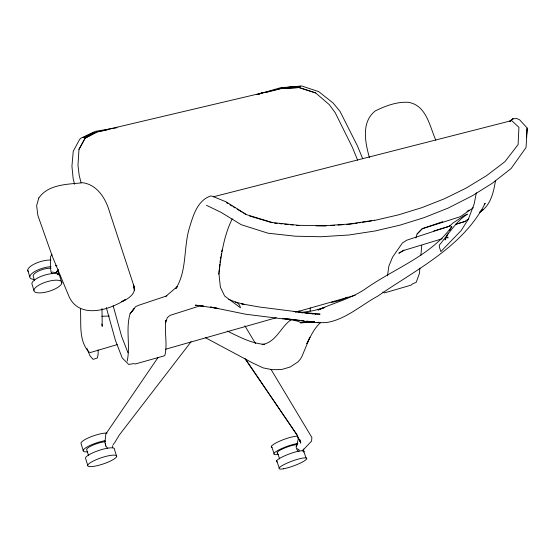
<?xml version="1.0" encoding="UTF-8"?>
<svg xmlns="http://www.w3.org/2000/svg" width="555" height="555" viewBox="0 0 555 555"><rect width="100%" height="100%" fill="white"/><g stroke="black" fill="none" stroke-linecap="round" stroke-linejoin="round"><path stroke-width="0.83" d="M310.141 311.279L310.287 307.872M357.663 160.228L352.432 147.457L335.248 112.783L329.212 104.583L315.656 92.935L299.124 87.51L280.615 88.633L96.861 131.986L85.095 138.153L78.97 149.42L77.984 165.341L79.171 175.255L81.051 182.664M419.871 268.107L419.476 273.275L416.215 282.322L412.365 283.952L411.005 285.152L392.461 290.591L384.324 292.901L382.881 292.048M58.435 270.75L58.067 274.885A3.829 3.531 1.7 0 0 58.025 273.06M420.87 255.286L421.758 245.588M298.847 312.375L299.006 310.682M218.968 272.332L219.87 264.152M220.051 262.522L220.314 260.066M218.885 274.135C221.07 255.293 223.714 235.93 232.261 218.767M526.404 134.914L526.723 132.361M526.931 130.661L527.25 128.108L519.646 119.831L516.774 118.513L512.896 118.867L509.643 121.344M127.199 361.173C130.529 345.536 125.506 329.261 130.078 313.762L133.977 308.844L130.078 313.762M387.487 275.877L388.888 266.06L392.552 257.145L402.424 242.951L406.877 240.149L449.571 226.142L452.922 223.054L464.063 215.68L467.414 214.147C455.572 221.785 448.294 234.557 439.331 245.116L439.366 247.044L440.857 251.602L461.17 230.54L468.427 219.058L474.227 203.74L476.343 192.758M526.362 137.39L527.25 128.108L526.029 147.547L511.141 168.498L492.202 183.316L472.284 195.797L448.079 208.111L424.055 217.657L399.864 225.177L375.02 230.984L348.928 235.001L320.547 236.756L295.184 236.187L268.016 233.204L241.203 224.685L221.091 212.371L206.453 205.301M495.476 180.396C493.756 192.099 490.578 205.891 479.596 212.26M220.599 258.38L220.883 256.694M221.174 255.009L221.459 253.323M221.743 251.637L222.028 249.944M309.225 338.668L306.825 343.642C310.661 336.219 314.095 328.498 320.415 322.684M415.813 238.019L417.096 233.988L422.084 228.847L460.359 216.679L473.387 207.709M296.696 445.332L296.134 446.719L296.419 448.579L297.473 450.403L299.013 451.701M448.364 232.954L445.034 239.975L447.372 234.411M309.593 338.016L301.927 356.476L300.304 359.258L297.875 361.964L290.223 366.987L282.259 369.346L277.41 369.658L271.985 369.616L263.146 367.896L252.719 362.998L205.6 337.801M297.82 443.174L296.425 446.151L298.271 439.206L297.091 434.836L244.776 358.44M114.365 443.188L119.36 434.94L191.093 341.72M449.522 230.804L451.839 226.502C430.604 256.174 393.377 268.793 364.69 289.398C350.316 298.805 333.617 302.995 318.112 309.905M78.97 149.42L85.137 138.223L96.861 131.986L107.476 129.87M484.244 204.677L485.181 203.227C463.113 246.808 416.16 269.584 377.782 296.113C361.458 304.896 346.924 318.521 328.255 322.24C312.923 324.162 297.688 319.333 282.405 318.459L299.86 320.332M158.126 357.351L105.838 433.982L104.923 442.55L105.832 445.998M57.921 270.028L55.958 272.651L51.892 272.061M302.274 451.021L303.828 448.988M131.639 311.778L135.566 306.693L138.459 305.361L166.923 295.829M177.288 286.762L175.942 288.489C187.43 269.91 183.219 246.899 189.775 226.69C193.417 214.84 197.587 200.535 210.602 195.971L212.287 196.206L226.017 201.819L246.753 214.723L272.685 222.617L298.881 225.33L324.613 225.732L349.81 223.984L374.507 220.21M58.691 269.668L55.958 272.651L58.4 270.639M52.128 254.648L50.547 256.375L50.359 269.418M417.096 233.988L422.39 228.549L442.828 221.653M302.794 450.389L311.591 441.072L311.875 437.493L271.048 369.436M290.924 319.826C280.448 327.249 276.029 342.49 262.071 344.53M165.314 296.745L177.08 286.741M479.825 212.253L483.162 209.568L480.283 211.42M467.019 211.476L469.093 210.054M468.767 218.843L464.452 221.625L455.475 224.331M403.922 250.076L398.795 253.26L403.922 250.388L442.314 238.733M318.091 310.037L324.883 307.442L313.873 310.585L300.852 312.562L303.162 312.722L300.748 312.534M256.993 94.614L280.705 87.669L300.498 86.296L288.08 87.378M317.169 322.746L318.743 322.233M433.906 230.929L450.126 226.017M455.801 224.296L465.534 221.348M447.309 226.794L450.577 225.809M117.167 344.613L90.652 352.453L89.043 352.134C78.2 340.354 81.502 323.045 80.385 308.552M165.626 349.22L276.224 317.738M295.343 312.292L355.214 295.253M266.684 92.317L269.147 91.672M270.784 91.235L280.615 88.633L299.062 87.593L315.656 92.935M213.377 196.796L511.689 120.602L518.925 127.331L518.099 144.55L504.994 161.637L486.541 175.671L466.165 188.076L444.444 198.759L421.738 207.688L398.296 214.91L374.264 220.488M353.937 223.596L346.355 224.477M355.63 223.332L357.323 223.075M359.016 222.819L360.715 222.555M362.408 222.298L371.725 220.876M55.375 265.796L56.929 265.595M117.022 127.726L95.592 131.306L83.07 137.709L94.003 132.166L80.947 138.133L79.552 139.506L73.26 151.203L71.928 166.195L73.135 178.495L74.557 184.281M284.812 87.628L281.454 87.961L284.764 87.669M287.337 87.371L301.636 85.956L318.75 91.651L333.146 103.043L340.042 111.409L357.434 145.923L362.692 158.709M308.164 322.15L300.421 322.844L314.227 322.032M312.465 321.761L314.185 321.609M326.284 225.871L316.072 225.864M330.468 225.58L334.651 225.288M337.995 225.059L343.011 224.706M109.286 316.031L101.815 316.281M106.289 307.477L115.405 340.284L122.211 357.968L128.732 364.441L133.45 363.657L135.489 363.934L164.773 355.686C167.825 344.065 164.072 332.036 165.98 320.284L165.418 322.76L167.353 317.64L170.024 315.379L199.3 306.076L203.331 305.93L195.304 305.153L217.935 308.441L210.532 307.012L245.837 314.248L293.075 320.145L298.299 321.331L300.331 322.434L306.402 322.191M310.731 322.018L314.192 321.872M300.331 322.434L313.693 322.129M315.379 314.144L320.082 314.137L293.533 311.355M314.019 321.893L310.786 321.629M300.859 312.618L302.482 312.763M304.924 312.978L307.366 313.193M274.579 223.138L277.105 223.394M279.63 223.651L282.155 223.908M284.68 224.165L288.052 224.504M290.577 224.761L293.102 225.018M296.467 225.358L298.992 225.614M301.518 320.512L304.015 320.776M264.735 344.35C251.262 343.531 239.15 336.719 227.189 331.044M309.766 313.478L312.978 313.859M306.554 321.095L309.093 321.414M315.455 314.137L258.914 306.936L241.779 303.897L244.04 304.39L235.375 301.996L228.771 299.325M447.018 237.616L448.204 237.901L446.428 236.541M249.681 216.048L272.068 222.722M235.375 301.996L237.894 303.314L239.573 305.16L240.488 307.789L224.664 296.051L220.391 287.233L218.878 273.143M226.364 202.617L227.8 203.491M229.957 204.802L232.108 206.113M233.544 206.994L234.98 207.868M237.138 209.179L242.167 212.239M243.603 213.113L245.761 214.431M107.719 448.385L105.492 445.637L105.381 443.743M297.438 448.683L299.305 450.181M245.636 359.154L297.563 435.987L300.754 443.174L300.269 440.753M244.866 325.785L255.515 343.538M51.934 273.476L50.914 271.707L50.866 270.056M435.828 140.221C429.66 126.339 426.587 105.561 408.591 102.328C396.901 101.558 385.621 105.873 375.277 110.896C360.944 122.211 365.239 142.635 369.422 157.669M127.955 352.682L121.649 336.455L113.151 305.75M303.488 450.806L306.103 457.965M277.271 452.283L279.644 458.909M271.485 446.178L274.031 453.296M276.661 460.671L279.221 467.851M116.696 456.508A15.276 3.247 -18.6 0 0 95.904 459.817A15.276 3.247 -18.6 0 0 94.052 466.311A15.276 3.247 -18.6 0 0 116.696 456.508L114.406 449.245A15.249 3.316 -18.5 0 0 100.85 449.814A15.249 3.316 -18.5 0 0 85.47 457.993L87.718 465.319M61.862 282.89A14.569 4.87 -17.4 0 0 41.347 283.862A14.569 4.87 -17.4 0 0 40.473 292.887A14.569 4.87 -17.4 0 0 61.862 282.89L59.78 276.279A14.541 4.926 -17.3 0 0 46.183 274.683A14.541 4.926 -17.3 0 0 31.871 283.633L33.917 290.3M309.912 337.246L310.072 337.766M88.467 455.447L86.615 449.432A11.599 2.588 -18.5 0 1 93.76 444.777A11.599 2.588 -18.5 0 1 105.547 441.704M34.507 280.476L33.106 275.918A11.065 3.802 -17.3 0 1 39.627 270.562A11.065 3.802 -17.3 0 1 51.067 268.252M83.167 450.466L80.94 443.195A15.186 3.462 -18.4 0 1 91.249 436.653A15.186 3.462 -18.4 0 1 107.066 433.039M27.75 270.181L29.776 276.792M86.962 348.512L90.056 355.956L93.115 359.376L97.389 357.954L98.166 354.021L98.117 349.893M101.815 324.044L102.203 326.389L102.002 308.511M299.665 439.678L299.86 441.218L299.853 439.518M113.726 443.542A4.031 3.947 0.3 0 1 113.185 444.812M112.526 445.721A3.989 3.906 -0.8 0 1 112.603 447.746M277.673 453.255A11.232 2.026 -20.2 0 1 283.612 448.454A11.232 2.026 -20.2 0 1 297.168 444.708M278.596 454.344A14.728 2.657 -20.2 0 1 277.223 450.827A14.728 2.657 -20.2 0 1 296.849 443.632M272.04 447.476A14.701 2.733 -20.2 0 1 279.935 441.031A14.701 2.733 -20.2 0 1 297.695 436.265M87.773 451.805A15.221 3.392 -18.5 0 1 86.025 447.614A15.221 3.392 -18.5 0 1 104.999 440.691M277.195 461.899A14.756 2.588 -20.2 0 1 289.398 453.921A14.756 2.588 -20.2 0 1 303.883 452.089M34.604 279.491A14.513 4.988 -17.3 0 1 32.481 273.06A14.513 4.988 -17.3 0 1 51.053 266.684M28.18 271.43A14.485 5.044 -17.2 0 1 34.431 263.965A14.485 5.044 -17.2 0 1 50.914 260.087M347.263 297.126A13.944 3.705 -21.2 0 1 331.543 302.239M38.808 197.996L36.63 205.572L37.872 215.465L52.35 256.41L69.368 297.348C80.35 319.201 109.536 310.016 125.534 299.52L121.725 301.705C128.524 298.812 137.64 292.957 133.373 284.396L109.307 211.053C105.519 198.267 97.132 184.794 82.834 182.741C67.71 184.35 48.382 184.094 38.808 197.996M512.896 118.867L509.629 121.392L512.896 118.867M261.884 92.969L257.069 94.6L261.884 92.969M133.991 287.587L133.373 284.396L134.476 290.508L133.991 287.587M283.584 468.788A14.784 2.518 -20.2 0 0 306.478 459.207A14.784 2.518 -20.2 0 0 288.572 462.481A14.784 2.518 -20.2 0 0 283.584 468.788"/></g></svg>
